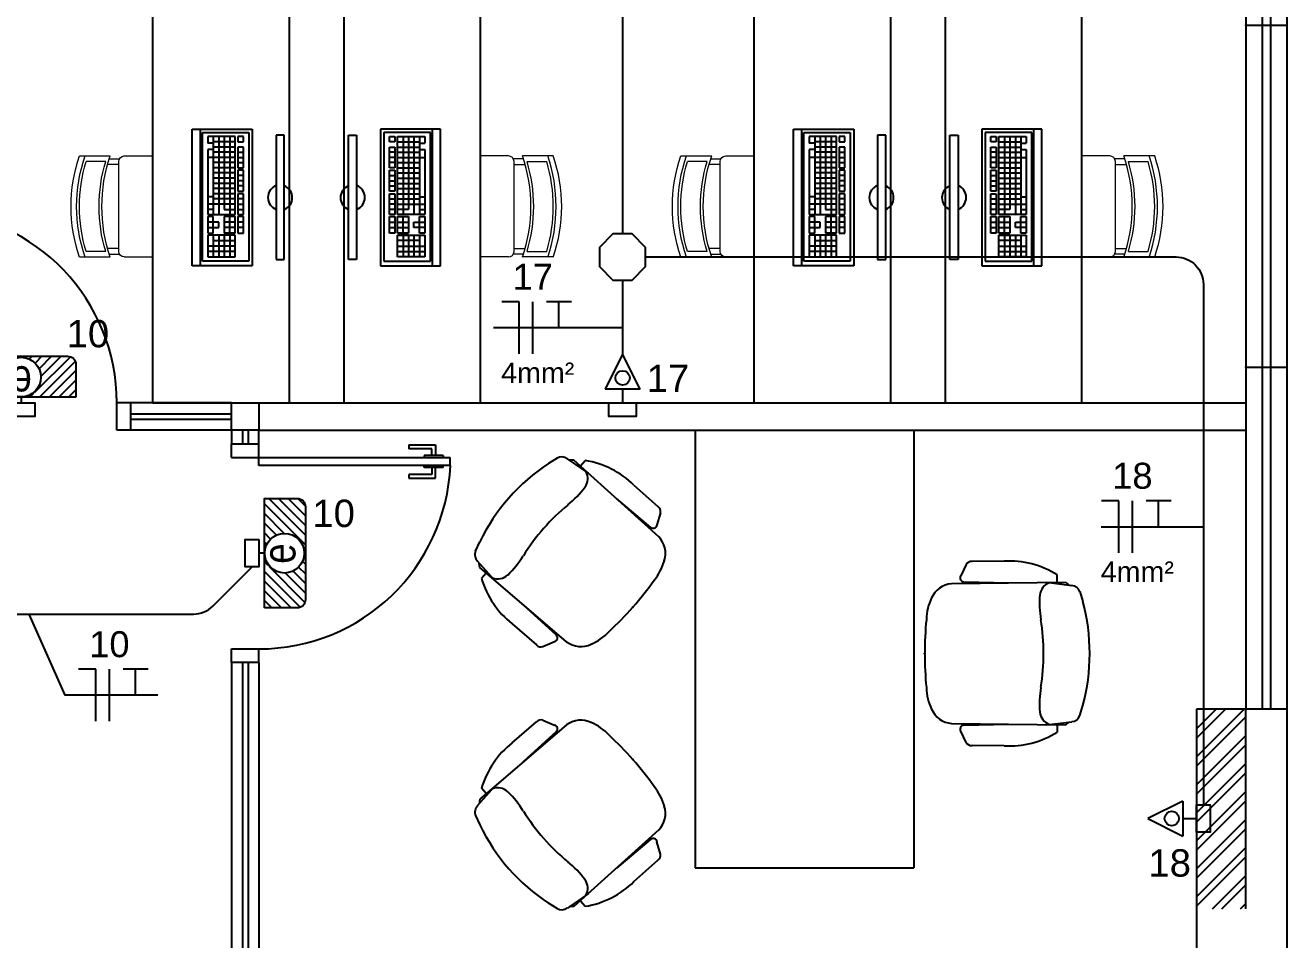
# Model space of a CAD drawing. Header units: millimetres. Extents: x 165 to 269, y 52 to 121.
# Drawn here: x 201.466 to 206.081, y 55.912 to 59.256 of the extents above; entities that cross this region are included whole.
import ezdxf
from ezdxf.enums import TextEntityAlignment as Align

# ---------------------------------------------------------------- set-up
doc = ezdxf.new("R2010")
doc.units = ezdxf.units.MM
for name, color, linetype in [('CAIXAS', 1, 'Continuous'), ('CONTAGEM', 30, 'Continuous'), ('ELETRODUTO_TETO', 2, 'Continuous'), ('FAM ARQUITETURA', 253, 'Continuous'), ('FIACAO', 1, 'Continuous'), ('INDICACAO_CIRCUITO', 2, 'Continuous'), ('INDICACAO_CIRCUITO_FIA', 10, 'Continuous'), ('LINHA DE CHAMADA', 1, 'Continuous'), ('LUMINÁRIAS', 86, 'Continuous'), ('REVESTIMENTO PARA PONTO ELÉTRICO', 1, 'Continuous'), ('TOMADAS ABNT', 10, 'Continuous')]:
    doc.layers.add(name, color=color, linetype=linetype)
doc.styles.add('ARIAL', font='arial.ttf')
doc.styles.add('FAM-ARIAL', font='arial.ttf')
doc.styles.add('Raag-arial', font='arial.ttf')
doc.styles.get("Standard").update_dxf_attribs({"font": 'arial.ttf'})

# ---------------------------------------------------------------- blocks, each defined once
blk = doc.blocks.new('vafres')
at = {"lineweight": 13, "ltscale": 0.2}
for p, q in [((2157.847, 914.6481), (2157.847, 914.5352)), ((2157.8675, 914.5521), (2157.8675, 914.6239)), ((2158.1958, 914.5521), (2158.1958, 914.6239)), ((2158.2163, 914.6481), (2158.2163, 914.5352)), ((2157.8573, 914.5386), (2157.8573, 914.5017)), ((2157.8778, 914.5044), (2157.8778, 914.5455)), ((2158.1856, 914.5044), (2158.1856, 914.5448)), ((2158.2061, 914.5386), (2158.2061, 914.5017)), ((2157.847, 914.4839), (2157.847, 914.3813)), ((2158.1958, 914.5044), (2157.8675, 914.5044)), ((2158.2163, 914.4839), (2158.2163, 914.3813))]:
    blk.add_line(p, q, dxfattribs=at)
for centre, radius, start, end in [((2158.0317, 914.1094), 0.5694, 71.0753, 108.9246), ((2158.0317, 914.0889), 0.5694, 71.0753, 108.9246), ((2158.0317, 914.0787), 0.5694, 73.2016, 106.7984), ((2158.0317, 914.0787), 0.5694, 73.2016, 106.7984), ((2158.0317, 914.0069), 0.5694, 73.2016, 106.7984), ((2158.0317, 913.9966), 0.5694, 71.0753, 108.9246), ((2157.8675, 914.4839), 0.0205, 90, 180), ((2158.1958, 914.4839), 0.0205, 360, 90)]:
    blk.add_arc(centre, radius, start, end, dxfattribs=at)
blk = doc.blocks.new('A$C1D1E4AAD')
at = {"layer": 'FAM ARQUITETURA', "linetype": 'ByBlock'}
for p, q in [((-2.0148, 0), (-2.0148, -1.6)), ((-1.2148, 0), (-1.2148, -1.6)), ((-2.519, -0.1026), (-2.5509, -0.1221)), ((-2.4046, -0.1576), (-2.4818, -0.1047)), ((-2.4578, -0.1099), (-2.4741, -0.1104)), ((-2.1472, -0.3901), (-2.4578, -0.1099)), ((-2.4339, -0.1309), (-2.4167, -0.1112)), ((-2.2381, -0.2014), (-2.1504, -0.2795)), ((-2.1764, -0.356), (-2.3019, -0.25)), ((-2.1416, -0.302), (-2.154, -0.3461)), ((-2.8176, -0.4426), (-2.8024, -0.4084)), ((-2.7483, -0.5489), (-2.8107, -0.4792)), ((-2.8025, -0.5023), (-2.8041, -0.4861)), ((-2.4845, -0.7742), (-2.8025, -0.5023)), ((-1.0225, -0.4914), (-1.0423, -0.5327)), ((-0.8836, -0.4795), (-1.001, -0.4803)), ((-2.7786, -0.5233), (-2.7959, -0.5429)), ((-0.6899, -0.5557), (-0.6899, -0.5295)), ((-1.0764, -0.5613), (-0.6581, -0.5557)), ((-1.032, -0.5549), (-0.8677, -0.5581)), ((-0.7296, -0.5565), (-0.6367, -0.5676)), ((-0.6581, -0.5557), (-0.6462, -0.5668)), ((-0.6073, -0.5906), (-0.5962, -0.6264)), ((-2.5221, -0.7496), (-2.6434, -0.6388)), ((-2.6834, -0.7083), (-2.5946, -0.7853)), ((-2.5711, -0.7911), (-2.529, -0.7731)), ((-0.6073, -1.0431), (-0.5962, -1.0074)), ((-2.5711, -1.0608), (-2.529, -1.0787)), ((-2.4845, -1.0777), (-2.8025, -1.3496)), ((-2.6834, -1.1435), (-2.5946, -1.0666)), ((-2.5221, -1.1022), (-2.6434, -1.2131)), ((-1.0764, -1.0724), (-0.6581, -1.078)), ((-1.0225, -1.1423), (-1.0423, -1.101)), ((-1.032, -1.0788), (-0.8677, -1.0756)), ((-0.7296, -1.0772), (-0.6367, -1.0661)), ((-0.6899, -1.078), (-0.6899, -1.1042)), ((-0.6581, -1.078), (-0.6462, -1.0669)), ((-0.8836, -1.1542), (-1.001, -1.1534)), ((-2.7483, -1.303), (-2.8107, -1.3726)), ((-2.7786, -1.3286), (-2.7959, -1.3089)), ((-2.8025, -1.3496), (-2.8041, -1.3658)), ((-2.8176, -1.4093), (-2.8024, -1.4435)), ((-2.1472, -1.4617), (-2.4578, -1.742)), ((-2.1764, -1.4959), (-2.3019, -1.6019)), ((-2.1416, -1.5498), (-2.154, -1.5057)), ((-2.2381, -1.6505), (-2.1504, -1.5723)), ((-2.0148, -1.6), (-1.2148, -1.6)), ((-2.4046, -1.6942), (-2.4818, -1.7472)), ((-2.519, -1.7493), (-2.5509, -1.7298)), ((-2.4578, -1.742), (-2.4741, -1.7415)), ((-2.4339, -1.721), (-2.4167, -1.7407))]:
    blk.add_line(p, q, dxfattribs=at)
for centre, radius, start, end in [((-2.1494, -0.7283), 0.7271, 123.5174, 153.896), ((-2.5026, -0.1308), 0.0328, 51.4098, 120.5547), ((-2.4707, -0.4398), 0.3333, 45.7372, 80.6494), ((-2.4596, -0.177), 0.0523, 323.2944, 29.1682), ((-2.4596, -0.177), 0.0523, 323.2944, 29.1682), ((-2.712, 0.012), 0.3678, 309.1313, 323.2958), ((-2.0117, -0.8493), 0.7418, 129.1314, 148.282), ((-2.1616, -0.2971), 0.0207, 345.8779, 57.0329), ((-2.1675, -0.3448), 0.0141, 232.5784, 352.1311), ((-2.2085, -0.4503), 0.0857, 341.4955, 44.5153), ((-2.7875, -0.4552), 0.0328, 156.8587, 226.0036), ((-2.9561, -0.2659), 0.3678, 314.1176, 328.2821), ((-2.3206, -0.4216), 0.2017, 320.8696, 343.9764), ((-1.0042, -0.5009), 0.0207, 81.6738, 152.8287), ((-0.8661, -0.8121), 0.3333, 58.0573, 92.9695), ((-2.477, -0.4469), 0.3333, 196.764, 231.6762), ((-2.7362, -0.4918), 0.0523, 248.2452, 314.1189), ((-3.1806, 0.1774), 1.2492, 312.9781, 324.4353), ((-1.0312, -0.5406), 0.0141, 146.5756, 266.1283), ((-1.0701, -0.647), 0.0857, 94.1914, 157.2111), ((-0.701, -0.6073), 0.0523, 109.5385, 175.4123), ((-0.6383, -0.601), 0.0328, 18.152, 87.2969), ((-0.9669, -0.6994), 0.2017, 154.7303, 177.8371), ((-0.3867, -0.6319), 0.3678, 175.4109, 189.5754), ((-1.2979, -0.8169), 0.7271, 344.8107, 15.1893), ((0.0745, -0.8169), 1.2492, 174.2714, 185.7286), ((-2.4757, -0.5981), 0.2017, 293.437, 316.5438), ((-1.4813, -0.8169), 0.7418, 350.4247, 9.5753), ((-2.5321, -0.7598), 0.0141, 285.2823, 44.835), ((-2.4327, -0.7056), 0.0857, 232.8981, 295.9178), ((-2.5786, -0.7718), 0.0207, 220.3805, 291.5354), ((-0.9669, -0.9343), 0.2017, 182.1629, 205.2697), ((-0.3867, -1.0018), 0.3678, 170.4246, 184.5891), ((-2.5786, -1.08), 0.0207, 68.4646, 139.6195), ((-2.4327, -1.1463), 0.0857, 64.0822, 127.1019), ((-1.0701, -0.9867), 0.0857, 202.7889, 265.8086), ((-0.701, -1.0264), 0.0523, 184.5877, 250.4615), ((-0.701, -1.0264), 0.0523, 184.5877, 250.4615), ((-0.6383, -1.0328), 0.0328, 272.7031, 341.848), ((-2.5321, -1.092), 0.0141, 315.165, 74.7177), ((-2.4757, -1.2537), 0.2017, 43.4562, 66.563), ((-1.0312, -1.0931), 0.0141, 93.8717, 213.4244), ((-0.8661, -0.8216), 0.3333, 267.0305, 301.9427), ((-2.477, -1.4049), 0.3333, 128.3238, 163.236), ((-3.1806, -2.0292), 1.2492, 35.5647, 47.0219), ((-1.0042, -1.1328), 0.0207, 207.1713, 278.3262), ((-2.7362, -1.36), 0.0523, 45.8811, 111.7548), ((-2.9561, -1.5859), 0.3678, 31.7179, 45.8824), ((-2.3206, -1.4303), 0.2017, 16.0236, 39.1304), ((-2.7875, -1.3966), 0.0328, 133.9964, 203.1413), ((-2.2085, -1.4015), 0.0857, 315.4847, 18.5045), ((-2.0117, -1.0026), 0.7418, 211.718, 230.8686), ((-2.1494, -1.1236), 0.7271, 206.104, 236.4826), ((-2.1675, -1.5071), 0.0141, 7.8689, 127.4216), ((-2.1616, -1.5547), 0.0207, 302.9671, 14.1221), ((-2.712, -1.8639), 0.3678, 36.7042, 50.8687), ((-2.4596, -1.6749), 0.0523, 330.8318, 36.7056), ((-2.4596, -1.6749), 0.0523, 330.8318, 36.7056), ((-2.4707, -1.4121), 0.3333, 279.3506, 314.2628), ((-2.5026, -1.7211), 0.0328, 239.4453, 308.5902)]:
    blk.add_arc(centre, radius, start, end, dxfattribs=at)
for p in [(-2.2419, -0.6471), (-1.1749, -0.8169), (-2.2419, -1.2048)]:
    blk.add_point(p, dxfattribs=at)
blk = doc.blocks.new('FAM ARQUITETURA')
at = {"layer": 'FAM ARQUITETURA'}
for p, q in [((15.93, -1.42), (15.93, -6.42)), ((15.99, -1.42), (15.99, -6.42)), ((16.02, -1.42), (16.02, -6.42)), ((16.08, -1.42), (16.08, -6.42)), ((12.43, -1.5), (12.43, -5.3)), ((12.63, -1.5), (12.63, -5.3)), ((14.63, -1.5), (14.63, -5.3)), ((14.83, -1.5), (14.83, -5.3)), ((15.93, -3.92), (16.08, -3.92)), ((12.0756, -4.2994), (12.1056, -4.2994)), ((12.0756, -4.7994), (12.0756, -4.2994)), ((12.1056, -4.2994), (12.2956, -4.2994)), ((12.1056, -4.7994), (12.1056, -4.2994)), ((12.1129, -4.3121), (12.2829, -4.3121)), ((12.1129, -4.7821), (12.1129, -4.3121)), ((12.1329, -4.3271), (12.1329, -4.3516)), ((12.2329, -4.3271), (12.1329, -4.3271)), ((12.1529, -4.3271), (12.1529, -4.6121)), ((12.1729, -4.3271), (12.1729, -4.6121)), ((12.1929, -4.3271), (12.1929, -4.5931)), ((12.2129, -4.3271), (12.2129, -4.6121)), ((12.2329, -4.6121), (12.2329, -4.3271)), ((12.2429, -4.3271), (12.2429, -4.3461)), ((12.2629, -4.3271), (12.2429, -4.3271)), ((12.2629, -4.3461), (12.2629, -4.3271)), ((12.2829, -4.3121), (12.2829, -4.7821)), ((12.2956, -4.2994), (12.2956, -4.7994)), ((12.3827, -4.3217), (12.3827, -4.7769)), ((12.4127, -4.3217), (12.3827, -4.3217)), ((12.4127, -4.7769), (12.4127, -4.3217)), ((12.6473, -4.7769), (12.6473, -4.3217)), ((12.6473, -4.3217), (12.6773, -4.3217)), ((12.6773, -4.3217), (12.6773, -4.7769)), ((12.9544, -4.2994), (12.7644, -4.2994)), ((12.7644, -4.2994), (12.7644, -4.7994)), ((12.7771, -4.3121), (12.7771, -4.7821)), ((12.9471, -4.3121), (12.7771, -4.3121)), ((12.7971, -4.3461), (12.7971, -4.3271)), ((12.7971, -4.3271), (12.8171, -4.3271)), ((12.8171, -4.3271), (12.8171, -4.3461)), ((12.8271, -4.6121), (12.8271, -4.3271)), ((12.8271, -4.3271), (12.9271, -4.3271)), ((12.8471, -4.3271), (12.8471, -4.6121)), ((12.8671, -4.3271), (12.8671, -4.5931)), ((12.8871, -4.3271), (12.8871, -4.6121)), ((12.9071, -4.3271), (12.9071, -4.6121)), ((12.9271, -4.3271), (12.9271, -4.3516)), ((12.9471, -4.7821), (12.9471, -4.3121)), ((12.9544, -4.7994), (12.9544, -4.2994)), ((12.9844, -4.2994), (12.9544, -4.2994)), ((12.9844, -4.7994), (12.9844, -4.2994)), ((14.2756, -4.7994), (14.2756, -4.2994)), ((14.2756, -4.2994), (14.3056, -4.2994)), ((14.3056, -4.2994), (14.4956, -4.2994)), ((14.3056, -4.7994), (14.3056, -4.2994)), ((14.3129, -4.7821), (14.3129, -4.3121)), ((14.3129, -4.3121), (14.4829, -4.3121)), ((14.3329, -4.3271), (14.3329, -4.3516)), ((14.4329, -4.3271), (14.3329, -4.3271)), ((14.3529, -4.3271), (14.3529, -4.6121)), ((14.3729, -4.3271), (14.3729, -4.6121)), ((14.3929, -4.3271), (14.3929, -4.5931)), ((14.4129, -4.3271), (14.4129, -4.6121)), ((14.4329, -4.6121), (14.4329, -4.3271)), ((14.4429, -4.3271), (14.4429, -4.3461)), ((14.4629, -4.3271), (14.4429, -4.3271)), ((14.4629, -4.3461), (14.4629, -4.3271)), ((14.4829, -4.3121), (14.4829, -4.7821)), ((14.4956, -4.2994), (14.4956, -4.7994)), ((14.5827, -4.3217), (14.5827, -4.7769)), ((14.6127, -4.3217), (14.5827, -4.3217)), ((14.6127, -4.7769), (14.6127, -4.3217)), ((14.8473, -4.7769), (14.8473, -4.3217)), ((14.8473, -4.3217), (14.8773, -4.3217)), ((14.8773, -4.3217), (14.8773, -4.7769)), ((14.9644, -4.2994), (14.9644, -4.7994)), ((15.1544, -4.2994), (14.9644, -4.2994)), ((14.9771, -4.3121), (14.9771, -4.7821)), ((15.1471, -4.3121), (14.9771, -4.3121)), ((14.9971, -4.3271), (15.0171, -4.3271)), ((14.9971, -4.3461), (14.9971, -4.3271)), ((15.0171, -4.3271), (15.0171, -4.3461)), ((15.0271, -4.3271), (15.1271, -4.3271)), ((15.0271, -4.6121), (15.0271, -4.3271)), ((15.0471, -4.3271), (15.0471, -4.6121)), ((15.0671, -4.3271), (15.0671, -4.5931)), ((15.0871, -4.3271), (15.0871, -4.6121)), ((15.1071, -4.3271), (15.1071, -4.6121)), ((15.1271, -4.3271), (15.1271, -4.3516)), ((15.1471, -4.7821), (15.1471, -4.3121)), ((15.1544, -4.7994), (15.1544, -4.2994)), ((15.1844, -4.2994), (15.1544, -4.2994)), ((15.1844, -4.7994), (15.1844, -4.2994)), ((12.1529, -4.3516), (12.1329, -4.3516)), ((12.1329, -4.3741), (12.1329, -4.6121)), ((12.1529, -4.3741), (12.1329, -4.3741)), ((12.2329, -4.3461), (12.1529, -4.3461)), ((12.2329, -4.3651), (12.1529, -4.3651)), ((12.2329, -4.3841), (12.1529, -4.3841)), ((12.2429, -4.3461), (12.2629, -4.3461)), ((12.2429, -4.3651), (12.2429, -4.4411)), ((12.2629, -4.3651), (12.2429, -4.3651)), ((12.2429, -4.3841), (12.2629, -4.3841)), ((12.2629, -4.4411), (12.2629, -4.3651)), ((12.8171, -4.3461), (12.7971, -4.3461)), ((12.7971, -4.4411), (12.7971, -4.3651)), ((12.7971, -4.3651), (12.8171, -4.3651)), ((12.8171, -4.3841), (12.7971, -4.3841)), ((12.8171, -4.3651), (12.8171, -4.4411)), ((12.8271, -4.3461), (12.9071, -4.3461)), ((12.8271, -4.3651), (12.9071, -4.3651)), ((12.8271, -4.3841), (12.9071, -4.3841)), ((12.9071, -4.3516), (12.9271, -4.3516)), ((12.9071, -4.3741), (12.9271, -4.3741)), ((12.9271, -4.3741), (12.9271, -4.6121)), ((14.3529, -4.3516), (14.3329, -4.3516)), ((14.3529, -4.3741), (14.3329, -4.3741)), ((14.3329, -4.3741), (14.3329, -4.6121)), ((14.4329, -4.3461), (14.3529, -4.3461)), ((14.4329, -4.3651), (14.3529, -4.3651)), ((14.4329, -4.3841), (14.3529, -4.3841)), ((14.4429, -4.3461), (14.4629, -4.3461)), ((14.4429, -4.3651), (14.4429, -4.4411)), ((14.4629, -4.3651), (14.4429, -4.3651)), ((14.4429, -4.3841), (14.4629, -4.3841)), ((14.4629, -4.4411), (14.4629, -4.3651)), ((15.0171, -4.3461), (14.9971, -4.3461)), ((14.9971, -4.3651), (15.0171, -4.3651)), ((14.9971, -4.4411), (14.9971, -4.3651)), ((15.0171, -4.3841), (14.9971, -4.3841)), ((15.0171, -4.3651), (15.0171, -4.4411)), ((15.0271, -4.3461), (15.1071, -4.3461)), ((15.0271, -4.3651), (15.1071, -4.3651)), ((15.0271, -4.3841), (15.1071, -4.3841)), ((15.1071, -4.3516), (15.1271, -4.3516)), ((15.1071, -4.3741), (15.1271, -4.3741)), ((15.1271, -4.3741), (15.1271, -4.6121)), ((12.2329, -4.4031), (12.1329, -4.4031)), ((12.2329, -4.4221), (12.1529, -4.4221)), ((12.2429, -4.4031), (12.2629, -4.4031)), ((12.2429, -4.4221), (12.2629, -4.4221)), ((12.8171, -4.4031), (12.7971, -4.4031)), ((12.8171, -4.4221), (12.7971, -4.4221)), ((12.8271, -4.4031), (12.9271, -4.4031)), ((12.8271, -4.4221), (12.9071, -4.4221)), ((14.4329, -4.4031), (14.3329, -4.4031)), ((14.4329, -4.4221), (14.3529, -4.4221)), ((14.4429, -4.4031), (14.4629, -4.4031)), ((14.4429, -4.4221), (14.4629, -4.4221)), ((15.0171, -4.4031), (14.9971, -4.4031)), ((15.0171, -4.4221), (14.9971, -4.4221)), ((15.0271, -4.4031), (15.1271, -4.4031)), ((15.0271, -4.4221), (15.1071, -4.4221)), ((12.2329, -4.4411), (12.1529, -4.4411)), ((12.2329, -4.4601), (12.1529, -4.4601)), ((12.2429, -4.4411), (12.2629, -4.4411)), ((12.2429, -4.4502), (12.2429, -4.5262)), ((12.2629, -4.4502), (12.2429, -4.4502)), ((12.2629, -4.4692), (12.2429, -4.4692)), ((12.2629, -4.5262), (12.2629, -4.4502)), ((12.8171, -4.4411), (12.7971, -4.4411)), ((12.7971, -4.5262), (12.7971, -4.4502)), ((12.7971, -4.4502), (12.8171, -4.4502)), ((12.7971, -4.4692), (12.8171, -4.4692)), ((12.8171, -4.4502), (12.8171, -4.5262)), ((12.8271, -4.4411), (12.9071, -4.4411)), ((12.8271, -4.4601), (12.9071, -4.4601)), ((14.4329, -4.4411), (14.3529, -4.4411)), ((14.4329, -4.4601), (14.3529, -4.4601)), ((14.4429, -4.4411), (14.4629, -4.4411)), ((14.4429, -4.4502), (14.4429, -4.5262)), ((14.4629, -4.4502), (14.4429, -4.4502)), ((14.4629, -4.4692), (14.4429, -4.4692)), ((14.4629, -4.5262), (14.4629, -4.4502)), ((15.0171, -4.4411), (14.9971, -4.4411)), ((14.9971, -4.5262), (14.9971, -4.4502)), ((14.9971, -4.4502), (15.0171, -4.4502)), ((14.9971, -4.4692), (15.0171, -4.4692)), ((15.0171, -4.4502), (15.0171, -4.5262)), ((15.0271, -4.4411), (15.1071, -4.4411)), ((15.0271, -4.4601), (15.1071, -4.4601)), ((12.2329, -4.4791), (12.1529, -4.4791)), ((12.2329, -4.4981), (12.1529, -4.4981)), ((12.2329, -4.5171), (12.1529, -4.5171)), ((12.2629, -4.4882), (12.2429, -4.4882)), ((12.2629, -4.5072), (12.2429, -4.5072)), ((12.7971, -4.4882), (12.8171, -4.4882)), ((12.7971, -4.5072), (12.8171, -4.5072)), ((12.8271, -4.4791), (12.9071, -4.4791)), ((12.8271, -4.4981), (12.9071, -4.4981)), ((12.8271, -4.5171), (12.9071, -4.5171)), ((14.4329, -4.4791), (14.3529, -4.4791)), ((14.4329, -4.4981), (14.3529, -4.4981)), ((14.4329, -4.5171), (14.3529, -4.5171)), ((14.4629, -4.4882), (14.4429, -4.4882)), ((14.4629, -4.5072), (14.4429, -4.5072)), ((14.9971, -4.4882), (15.0171, -4.4882)), ((14.9971, -4.5072), (15.0171, -4.5072)), ((15.0271, -4.4791), (15.1071, -4.4791)), ((15.0271, -4.4981), (15.1071, -4.4981)), ((15.0271, -4.5171), (15.1071, -4.5171)), ((12.1529, -4.5471), (12.1329, -4.5471)), ((12.2329, -4.5361), (12.1529, -4.5361)), ((12.2329, -4.5551), (12.1529, -4.5551)), ((12.2429, -4.5262), (12.2629, -4.5262)), ((12.2629, -4.5361), (12.2429, -4.5361)), ((12.2429, -4.5361), (12.2429, -4.6121)), ((12.2629, -4.5551), (12.2429, -4.5551)), ((12.2629, -4.6121), (12.2629, -4.5361)), ((12.8171, -4.5262), (12.7971, -4.5262)), ((12.7971, -4.6121), (12.7971, -4.5361)), ((12.7971, -4.5361), (12.8171, -4.5361)), ((12.7971, -4.5551), (12.8171, -4.5551)), ((12.8171, -4.5361), (12.8171, -4.6121)), ((12.8271, -4.5361), (12.9071, -4.5361)), ((12.8271, -4.5551), (12.9071, -4.5551)), ((12.9071, -4.5471), (12.9271, -4.5471)), ((14.3529, -4.5471), (14.3329, -4.5471)), ((14.4329, -4.5361), (14.3529, -4.5361)), ((14.4329, -4.5551), (14.3529, -4.5551)), ((14.4429, -4.5262), (14.4629, -4.5262)), ((14.4429, -4.5361), (14.4429, -4.6121)), ((14.4629, -4.5361), (14.4429, -4.5361)), ((14.4629, -4.5551), (14.4429, -4.5551)), ((14.4629, -4.6121), (14.4629, -4.5361)), ((15.0171, -4.5262), (14.9971, -4.5262)), ((14.9971, -4.5361), (15.0171, -4.5361)), ((14.9971, -4.6121), (14.9971, -4.5361)), ((14.9971, -4.5551), (15.0171, -4.5551)), ((15.0171, -4.5361), (15.0171, -4.6121)), ((15.0271, -4.5361), (15.1071, -4.5361)), ((15.0271, -4.5551), (15.1071, -4.5551)), ((15.1071, -4.5471), (15.1271, -4.5471)), ((12.2329, -4.5741), (12.1329, -4.5741)), ((12.1529, -4.5931), (12.1329, -4.5931)), ((12.1329, -4.6121), (12.2329, -4.6121)), ((12.1929, -4.5931), (12.2329, -4.5931)), ((12.2429, -4.5741), (12.2629, -4.5741)), ((12.2429, -4.5931), (12.2629, -4.5931)), ((12.2429, -4.6121), (12.2629, -4.6121)), ((12.8171, -4.5741), (12.7971, -4.5741)), ((12.8171, -4.5931), (12.7971, -4.5931)), ((12.8171, -4.6121), (12.7971, -4.6121)), ((12.8271, -4.5741), (12.9271, -4.5741)), ((12.8671, -4.5931), (12.8271, -4.5931)), ((12.9271, -4.6121), (12.8271, -4.6121)), ((12.9071, -4.5931), (12.9271, -4.5931)), ((14.4329, -4.5741), (14.3329, -4.5741)), ((14.3529, -4.5931), (14.3329, -4.5931)), ((14.3329, -4.6121), (14.4329, -4.6121)), ((14.3929, -4.5931), (14.4329, -4.5931)), ((14.4429, -4.5741), (14.4629, -4.5741)), ((14.4429, -4.5931), (14.4629, -4.5931)), ((14.4429, -4.6121), (14.4629, -4.6121)), ((15.0171, -4.5741), (14.9971, -4.5741)), ((15.0171, -4.5931), (14.9971, -4.5931)), ((15.0171, -4.6121), (14.9971, -4.6121)), ((15.0271, -4.5741), (15.1271, -4.5741)), ((15.0671, -4.5931), (15.0271, -4.5931)), ((15.1271, -4.6121), (15.0271, -4.6121)), ((15.1071, -4.5931), (15.1271, -4.5931)), ((12.1529, -4.6196), (12.1329, -4.6196)), ((12.1329, -4.6196), (12.1329, -4.6796)), ((12.1729, -4.6396), (12.1329, -4.6396)), ((12.1329, -4.6596), (12.1729, -4.6596)), ((12.1529, -4.6796), (12.1529, -4.6196)), ((12.1729, -4.6596), (12.1729, -4.6396)), ((12.1929, -4.6196), (12.1929, -4.6796)), ((12.2329, -4.6196), (12.1929, -4.6196)), ((12.2329, -4.6396), (12.1929, -4.6396)), ((12.2329, -4.6596), (12.1929, -4.6596)), ((12.2129, -4.6796), (12.2129, -4.6196)), ((12.2329, -4.6796), (12.2329, -4.6196)), ((12.2629, -4.6196), (12.2429, -4.6196)), ((12.2429, -4.6196), (12.2429, -4.6796)), ((12.2629, -4.6396), (12.2429, -4.6396)), ((12.2629, -4.6596), (12.2429, -4.6596)), ((12.2629, -4.6796), (12.2629, -4.6196)), ((12.7971, -4.6796), (12.7971, -4.6196)), ((12.7971, -4.6196), (12.8171, -4.6196)), ((12.7971, -4.6396), (12.8171, -4.6396)), ((12.7971, -4.6596), (12.8171, -4.6596)), ((12.8171, -4.6196), (12.8171, -4.6796)), ((12.8271, -4.6796), (12.8271, -4.6196)), ((12.8271, -4.6196), (12.8671, -4.6196)), ((12.8271, -4.6396), (12.8671, -4.6396)), ((12.8271, -4.6596), (12.8671, -4.6596)), ((12.8471, -4.6796), (12.8471, -4.6196)), ((12.8671, -4.6196), (12.8671, -4.6796)), ((12.8871, -4.6596), (12.8871, -4.6396)), ((12.8871, -4.6396), (12.9271, -4.6396)), ((12.9271, -4.6596), (12.8871, -4.6596)), ((12.9071, -4.6196), (12.9271, -4.6196)), ((12.9071, -4.6796), (12.9071, -4.6196)), ((12.9271, -4.6196), (12.9271, -4.6796)), ((14.3529, -4.6196), (14.3329, -4.6196)), ((14.3329, -4.6196), (14.3329, -4.6796)), ((14.3729, -4.6396), (14.3329, -4.6396)), ((14.3329, -4.6596), (14.3729, -4.6596)), ((14.3529, -4.6796), (14.3529, -4.6196)), ((14.3729, -4.6596), (14.3729, -4.6396)), ((14.3929, -4.6196), (14.3929, -4.6796)), ((14.4329, -4.6196), (14.3929, -4.6196)), ((14.4329, -4.6396), (14.3929, -4.6396)), ((14.4329, -4.6596), (14.3929, -4.6596)), ((14.4129, -4.6796), (14.4129, -4.6196)), ((14.4329, -4.6796), (14.4329, -4.6196)), ((14.4629, -4.6196), (14.4429, -4.6196)), ((14.4429, -4.6196), (14.4429, -4.6796)), ((14.4629, -4.6396), (14.4429, -4.6396)), ((14.4629, -4.6596), (14.4429, -4.6596)), ((14.4629, -4.6796), (14.4629, -4.6196)), ((14.9971, -4.6196), (15.0171, -4.6196)), ((14.9971, -4.6796), (14.9971, -4.6196)), ((14.9971, -4.6396), (15.0171, -4.6396)), ((14.9971, -4.6596), (15.0171, -4.6596)), ((15.0171, -4.6196), (15.0171, -4.6796)), ((15.0271, -4.6796), (15.0271, -4.6196)), ((15.0271, -4.6196), (15.0671, -4.6196)), ((15.0271, -4.6396), (15.0671, -4.6396)), ((15.0271, -4.6596), (15.0671, -4.6596)), ((15.0471, -4.6796), (15.0471, -4.6196)), ((15.0671, -4.6196), (15.0671, -4.6796)), ((15.0871, -4.6596), (15.0871, -4.6396)), ((15.0871, -4.6396), (15.1271, -4.6396)), ((15.1271, -4.6596), (15.0871, -4.6596)), ((15.1071, -4.6796), (15.1071, -4.6196)), ((15.1071, -4.6196), (15.1271, -4.6196)), ((15.1271, -4.6196), (15.1271, -4.6796)), ((12.1329, -4.6796), (12.1529, -4.6796)), ((12.2329, -4.6871), (12.1329, -4.6871)), ((12.1329, -4.6871), (12.1329, -4.7671)), ((12.1529, -4.6871), (12.1529, -4.7671)), ((12.1529, -4.7071), (12.2329, -4.7071)), ((12.1729, -4.6871), (12.1729, -4.7671)), ((12.1929, -4.6796), (12.2329, -4.6796)), ((12.2329, -4.6796), (12.1929, -4.6796)), ((12.1929, -4.6871), (12.1929, -4.7671)), ((12.2129, -4.6871), (12.2129, -4.7671)), ((12.2329, -4.7671), (12.2329, -4.6871)), ((12.2429, -4.6796), (12.2629, -4.6796)), ((12.8171, -4.6796), (12.7971, -4.6796)), ((12.8271, -4.6796), (12.8671, -4.6796)), ((12.8671, -4.6796), (12.8271, -4.6796)), ((12.8271, -4.7671), (12.8271, -4.6871)), ((12.8271, -4.6871), (12.9271, -4.6871)), ((12.9071, -4.7071), (12.8271, -4.7071)), ((12.8471, -4.6871), (12.8471, -4.7671)), ((12.8671, -4.6871), (12.8671, -4.7671)), ((12.8871, -4.6871), (12.8871, -4.7671)), ((12.9271, -4.6796), (12.9071, -4.6796)), ((12.9071, -4.6871), (12.9071, -4.7671)), ((12.9271, -4.6871), (12.9271, -4.7671)), ((14.3329, -4.6796), (14.3529, -4.6796)), ((14.3329, -4.6871), (14.3329, -4.7671)), ((14.4329, -4.6871), (14.3329, -4.6871)), ((14.3529, -4.6871), (14.3529, -4.7671)), ((14.3529, -4.7071), (14.4329, -4.7071)), ((14.3729, -4.6871), (14.3729, -4.7671)), ((14.3929, -4.6796), (14.4329, -4.6796)), ((14.4329, -4.6796), (14.3929, -4.6796)), ((14.3929, -4.6871), (14.3929, -4.7671)), ((14.4129, -4.6871), (14.4129, -4.7671)), ((14.4329, -4.7671), (14.4329, -4.6871)), ((14.4429, -4.6796), (14.4629, -4.6796)), ((15.0171, -4.6796), (14.9971, -4.6796)), ((15.0671, -4.6796), (15.0271, -4.6796)), ((15.0271, -4.6796), (15.0671, -4.6796)), ((15.0271, -4.7671), (15.0271, -4.6871)), ((15.0271, -4.6871), (15.1271, -4.6871)), ((15.1071, -4.7071), (15.0271, -4.7071)), ((15.0471, -4.6871), (15.0471, -4.7671)), ((15.0671, -4.6871), (15.0671, -4.7671)), ((15.0871, -4.6871), (15.0871, -4.7671)), ((15.1271, -4.6796), (15.1071, -4.6796)), ((15.1071, -4.6871), (15.1071, -4.7671)), ((15.1271, -4.6871), (15.1271, -4.7671)), ((12.2329, -4.7271), (12.1329, -4.7271)), ((12.2329, -4.7471), (12.1329, -4.7471)), ((12.8271, -4.7271), (12.9271, -4.7271)), ((12.8271, -4.7471), (12.9271, -4.7471)), ((14.4329, -4.7271), (14.3329, -4.7271)), ((14.4329, -4.7471), (14.3329, -4.7471)), ((15.0271, -4.7271), (15.1271, -4.7271)), ((15.0271, -4.7471), (15.1271, -4.7471)), ((12.1056, -4.7994), (12.0756, -4.7994)), ((12.2956, -4.7994), (12.1056, -4.7994)), ((12.2829, -4.7821), (12.1129, -4.7821)), ((12.1329, -4.7671), (12.2329, -4.7671)), ((12.3827, -4.7769), (12.4127, -4.7769)), ((12.6773, -4.7769), (12.6473, -4.7769)), ((12.7644, -4.7994), (12.9544, -4.7994)), ((12.7771, -4.7821), (12.9471, -4.7821)), ((12.9271, -4.7671), (12.8271, -4.7671)), ((12.9544, -4.7994), (12.9844, -4.7994)), ((14.3056, -4.7994), (14.2756, -4.7994)), ((14.4956, -4.7994), (14.3056, -4.7994)), ((14.4829, -4.7821), (14.3129, -4.7821)), ((14.3329, -4.7671), (14.4329, -4.7671)), ((14.5827, -4.7769), (14.6127, -4.7769)), ((14.8773, -4.7769), (14.8473, -4.7769)), ((14.9644, -4.7994), (15.1544, -4.7994)), ((14.9771, -4.7821), (15.1471, -4.7821)), ((15.1271, -4.7671), (15.0271, -4.7671)), ((15.1544, -4.7994), (15.1844, -4.7994)), ((15.93, -5.17), (16.08, -5.17)), ((11.8, -5.4), (11.8, -5.3)), ((11.85, -5.3), (11.8, -5.3)), ((11.85, -5.3), (11.85, -5.4)), ((12.22, -5.3), (11.85, -5.3)), ((12.32, -5.3), (15.93, -5.3)), ((11.85, -5.34), (12.22, -5.34)), ((11.85, -5.36), (12.22, -5.36)), ((11.85, -5.4), (11.8, -5.4)), ((12.22, -5.4), (11.85, -5.4)), ((12.22, -5.4), (12.22, -5.45)), ((12.26, -5.4), (12.26, -5.45)), ((12.28, -5.4), (12.28, -5.45)), ((12.32, -5.4), (15.93, -5.4)), ((12.32, -5.45), (12.32, -5.4)), ((12.22, -5.5), (12.22, -5.45)), ((12.22, -5.45), (12.32, -5.45)), ((12.22, -5.5), (12.22, -5.45)), ((12.32, -5.5), (12.32, -5.45)), ((12.32, -5.5), (12.32, -5.45)), ((12.8681, -5.454), (12.8681, -5.468)), ((12.8681, -5.454), (12.9661, -5.454)), ((12.8821, -5.468), (12.8681, -5.468)), ((12.9521, -5.468), (12.8821, -5.468)), ((12.8821, -5.468), (12.8821, -5.468)), ((12.9521, -5.493), (12.9521, -5.468)), ((12.9661, -5.454), (12.9661, -5.493)), ((12.22, -5.5), (12.32, -5.5)), ((12.22, -5.5), (12.32, -5.5)), ((12.32, -5.5), (13.02, -5.5)), ((12.32, -5.53), (12.32, -5.5)), ((13.02, -5.53), (12.32, -5.53)), ((12.9941, -5.493), (12.9241, -5.493)), ((12.9241, -5.493), (12.9241, -5.5)), ((12.9241, -5.537), (12.9241, -5.53)), ((12.9941, -5.537), (12.9241, -5.537)), ((12.9521, -5.537), (12.9521, -5.562)), ((12.9661, -5.576), (12.9661, -5.537)), ((12.9941, -5.493), (12.9941, -5.5)), ((12.9941, -5.537), (12.9941, -5.53)), ((13.02, -5.53), (13.02, -5.5)), ((12.8821, -5.562), (12.8681, -5.562)), ((12.8681, -5.562), (12.8681, -5.576)), ((12.8681, -5.576), (12.9661, -5.576)), ((12.9521, -5.562), (12.8821, -5.562)), ((12.8821, -5.562), (12.8821, -5.562)), ((12.22, -6.2), (12.32, -6.2)), ((12.22, -6.25), (12.22, -6.2)), ((12.32, -6.25), (12.32, -6.2)), ((12.22, -6.25), (12.22, -7.83)), ((12.32, -6.25), (12.22, -6.25)), ((12.26, -6.25), (12.26, -7.83)), ((12.28, -6.25), (12.28, -7.83)), ((12.32, -6.25), (12.32, -7.83)), ((15.93, -6.42), (15.75, -6.42)), ((15.75, -6.42), (15.75, -7.93)), ((16.08, -6.42), (15.93, -6.42)), ((16.08, -6.42), (16.08, -8.08))]:
    blk.add_line(p, q, dxfattribs=at)
for points in [[(11.93, -5.3), (13.13, -5.3), (13.13, -3.3), (11.93, -3.3)], [(14.13, -5.3), (15.33, -5.3), (15.33, -3.3), (14.13, -3.3)], [(12.32, -5.4), (12.22, -5.4), (12.22, -5.3), (12.32, -5.3)]]:
    blk.add_lwpolyline(points, close=True, dxfattribs=at)
for centre, radius, start, end in [((12.3995, -4.5494), 0.0468, 110.9733, 249.0267), ((12.3956, -4.5502), 0.0462, 291.7976, 68.2024), ((12.6644, -4.5502), 0.0462, 111.7976, 248.2024), ((12.6605, -4.5494), 0.0468, 290.9733, 69.0267), ((14.5995, -4.5494), 0.0468, 110.9733, 249.0267), ((14.5956, -4.5502), 0.0462, 291.7976, 68.2024), ((14.8644, -4.5502), 0.0462, 111.7976, 248.2024), ((14.8605, -4.5494), 0.0468, 290.9733, 69.0267), ((11.0993, -5.3), 0.7007, 0, 87.4911), ((12.32, -5.4993), 0.7007, 270, 357.4911)]:
    blk.add_arc(centre, radius, start, end, dxfattribs=at)
for p in [(15.93, -3.92), (15.93, -5.17)]:
    blk.add_point(p, dxfattribs=at)
at = {"layer": 'FAM ARQUITETURA', "xscale": -1, "rotation": 90}
for p in [(926.3113, 2153.4491), (928.5113, 2153.4491)]:
    blk.add_blockref('vafres', p, dxfattribs=at)
at = {"layer": 'FAM ARQUITETURA', "rotation": 270}
for p in [(-901.2513, 2153.4491), (-899.0513, 2153.4491)]:
    blk.add_blockref('vafres', p, dxfattribs=at)
at = {"layer": 'FAM ARQUITETURA'}
blk.add_blockref('A$C1D1E4AAD', (15.93, -5.4), dxfattribs=at)
blk = doc.blocks.new('*U117', base_point=(80.4358, 18.7783))
for p, q in [((80.4358, 18.9563), (80.3718, 18.8283)), ((80.4998, 18.8283), (80.4358, 18.9563)), ((80.4998, 18.8283), (80.3718, 18.8283)), ((80.4358, 18.8283), (80.4358, 18.7783))]:
    blk.add_line(p, q)
blk.add_lwpolyline([(80.3858, 18.7783), (80.4858, 18.7783), (80.4858, 18.7283), (80.3858, 18.7283)], close=True)
blk.add_circle((80.4358, 18.869), 0.0263)
blk = doc.blocks.new('*U118', base_point=(78.3658, 20.7033))
for p, q in [((78.3658, 20.8813), (78.3018, 20.7533)), ((78.4298, 20.7533), (78.3658, 20.8813)), ((78.4298, 20.7533), (78.3018, 20.7533)), ((78.3658, 20.7533), (78.3658, 20.7033))]:
    blk.add_line(p, q)
blk.add_lwpolyline([(78.3158, 20.7033), (78.4158, 20.7033), (78.4158, 20.6533), (78.3158, 20.6533)], close=True)
blk.add_circle((78.3658, 20.794), 0.0263)
blk = doc.blocks.new('*U121', base_point=(73.7112, 16.2843))
for p, q in [((73.5112, 16.2375), (73.5381, 16.2643)), ((73.5112, 16.2021), (73.5734, 16.2643)), ((73.5112, 16.1668), (73.6088, 16.2643)), ((73.5133, 16.1335), (73.6441, 16.2643)), ((73.5312, 16.116), (73.6623, 16.2471)), ((73.666, 16.2508), (73.6795, 16.2643)), ((73.7138, 16.2633), (73.7148, 16.2643)), ((73.7416, 16.1143), (73.8916, 16.2643)), ((73.7422, 16.2564), (73.7502, 16.2643)), ((73.7629, 16.2417), (73.7856, 16.2643)), ((73.777, 16.1143), (73.9112, 16.2486)), ((73.7773, 16.2207), (73.8209, 16.2643)), ((73.7837, 16.1918), (73.8563, 16.2643)), ((73.8123, 16.1143), (73.9112, 16.2132)), ((73.5648, 16.1143), (73.6388, 16.1883)), ((73.6002, 16.1143), (73.6457, 16.1598)), ((73.8477, 16.1143), (73.9112, 16.1779)), ((73.6356, 16.1143), (73.6604, 16.1392)), ((73.6709, 16.1143), (73.6814, 16.1248)), ((73.7063, 16.1143), (73.7103, 16.1184)), ((73.8831, 16.1144), (73.9112, 16.1424))]:
    blk.add_line(p, q)
blk = doc.blocks.new('*U122', base_point=(73.7112, 16.2843))
blk.add_line((73.7112, 16.2643), (73.7112, 16.2843))
blk.add_lwpolyline([(73.7612, 16.2843), (73.6612, 16.2843), (73.6612, 16.3343), (73.7612, 16.3343)], close=True)
blk.add_lwpolyline([(73.5112, 16.2643), (73.9112, 16.2643), (73.9112, 16.1443, -0.414214), (73.8812, 16.1143), (73.5412, 16.1143, -0.414214), (73.5112, 16.1443)], format="xyb", close=True)
blk.add_circle((73.7112, 16.1909), 0.0725)
blk.add_blockref('*U121', (73.7112, 16.2843))
at = {"width": 0.8}
blk.add_text('e', height=0.12, dxfattribs=at).set_placement((73.7097, 16.1508), align=Align.CENTER)
blk = doc.blocks.new('*U123', base_point=(74.8116, 19.2023))
for p, q in [((74.6116, 19.1555), (74.6385, 19.1823)), ((74.6116, 19.1201), (74.6738, 19.1823)), ((74.6116, 19.0848), (74.7092, 19.1823)), ((74.6137, 19.0514), (74.7446, 19.1823)), ((74.6316, 19.034), (74.7627, 19.1651)), ((74.7664, 19.1688), (74.7799, 19.1823)), ((74.8142, 19.1813), (74.8153, 19.1823)), ((74.842, 19.0323), (74.992, 19.1823)), ((74.8427, 19.1743), (74.8506, 19.1823)), ((74.8633, 19.1597), (74.886, 19.1823)), ((74.8774, 19.0323), (75.0116, 19.1666)), ((74.8777, 19.1387), (74.9213, 19.1823)), ((74.8841, 19.1097), (74.9567, 19.1823)), ((74.9128, 19.0323), (75.0116, 19.1312)), ((74.6653, 19.0323), (74.7392, 19.1063)), ((74.7006, 19.0323), (74.7461, 19.0778)), ((74.9481, 19.0323), (75.0116, 19.0958)), ((74.9835, 19.0324), (75.0116, 19.0604)), ((74.736, 19.0323), (74.7608, 19.0572)), ((74.7713, 19.0323), (74.7818, 19.0428)), ((74.8067, 19.0323), (74.8107, 19.0364))]:
    blk.add_line(p, q)
blk = doc.blocks.new('*U124', base_point=(74.8116, 19.2023))
blk.add_line((74.8116, 19.1823), (74.8116, 19.2023))
blk.add_lwpolyline([(74.8616, 19.2023), (74.7616, 19.2023), (74.7616, 19.2523), (74.8616, 19.2523)], close=True)
blk.add_lwpolyline([(74.6116, 19.1823), (75.0116, 19.1823), (75.0116, 19.0623, -0.414214), (74.9816, 19.0323), (74.6416, 19.0323, -0.414214), (74.6116, 19.0623)], format="xyb", close=True)
blk.add_circle((74.8116, 19.1088), 0.0725)
blk.add_blockref('*U123', (74.8116, 19.2023))
at = {"width": 0.8}
blk.add_text('e', height=0.12, dxfattribs=at).set_placement((74.8101, 19.0688), align=Align.CENTER)
blk = doc.blocks.new('Caixa termoplástica octogonal 4x4x2')
at = {"layer": 'CAIXAS'}
blk.add_lwpolyline([(-0.035, -0.0845), (0.035, -0.0845), (0.0845, -0.035), (0.0845, 0.035), (0.035, 0.0845), (-0.035, 0.0845), (-0.0845, 0.035), (-0.0845, -0.035), (-0.035, -0.0845)], dxfattribs=at)
blk = doc.blocks.new('*U36', base_point=(608.6702, 153.2931))
for p, q in [((608.6702, 153.4831), (608.5435, 153.4831)), ((608.6702, 153.1031), (608.6702, 153.4831))]:
    blk.add_line(p, q)
blk = doc.blocks.new('*U37', base_point=(635.9723, 148.7459))
at = {"linetype": 'Continuous'}
for p, q in [((636.0637, 148.9359), (635.8808, 148.9359)), ((635.9723, 148.7459), (635.9723, 148.9359))]:
    blk.add_line(p, q, dxfattribs=at)
blk = doc.blocks.new('*U38', base_point=(576.8177, 148.7459))
blk.add_line((576.8177, 148.5559), (576.8177, 148.9359))
blk = doc.blocks.new('NFT')
at = {"layer": 'FIACAO', "xscale": 0.5, "yscale": 0.5, "zscale": 0.5}
for name, p in [('*U36', (-0.05, 0)), ('*U38', (0, 0)), ('*U37', (0.0957, 0))]:
    blk.add_blockref(name, p, dxfattribs=at)
at = {"layer": 'CONTAGEM', "color": 1, "style": 'ARIAL'}
blk.add_attdef('SEÇÃO', text='', height=0.075, dxfattribs=at).set_placement((0.0181, -0.127), align=Align.TOP_CENTER)
at = {"layer": 'INDICACAO_CIRCUITO_FIA', "style": 'Raag-arial'}
blk.add_attdef('CIRCUITO', text='', height=0.095, dxfattribs=at).set_placement((0, 0.2338), align=Align.TOP_CENTER)

msp = doc.modelspace()

# ---------------------------------------------------------------- hatches: boundary and pattern name
at = {"layer": 'REVESTIMENTO PARA PONTO ELÉTRICO'}
h = msp.add_hatch(dxfattribs=at)
h.set_pattern_fill('ANSI32', color=256, scale=0.0076)
h.set_pattern_definition([(45, (-2818.870045, -1371.8107), (-0.0511874599, 0.0511874599), []), (45, (-2818.83592, -1371.8107), (-0.0511874599, 0.0511874599), [])])
h.paths.add_polyline_path([(205.9315, 56.7555), (205.7515, 56.7555), (205.7515, 56.0255), (205.9315, 56.0255)])

# ---------------------------------------------------------------- linework, layer by layer
at = {"layer": 'ELETRODUTO_TETO'}
for points in [[(192.016, 61.7229), (192.3015, 61.4374), (203.5515, 61.4374, -0.414214), (203.6515, 61.3374), (203.6515, 58.4928)], [(203.736, 58.4083), (205.6765, 58.4083, -0.414214), (205.7765, 58.3083), (205.7765, 56.4055)], [(201.036, 57.1029), (202.0824, 57.1029, 0.198912), (202.1531, 57.1322), (202.2965, 57.2755)]]:
    msp.add_lwpolyline(points, format="xyb", dxfattribs=at)
msp.add_lwpolyline([(203.6515, 58.3238), (203.6515, 58.0535)], dxfattribs=at)
at = {"layer": 'LINHA DE CHAMADA'}
for points in [[(203.6515, 58.1496), (203.1798, 58.1496)], [(205.4023, 57.4223), (205.7765, 57.4223)], [(201.9519, 56.8066), (201.6126, 56.8066), (201.4813, 57.1029)]]:
    msp.add_lwpolyline(points, dxfattribs=at)
at = {"layer": 'REVESTIMENTO PARA PONTO ELÉTRICO'}
msp.add_line((205.9315, 56.0255), (205.9315, 56.7555), dxfattribs=at)

# ---------------------------------------------------------------- block references
at = {"layer": 'ELETRODUTO_TETO'}
msp.add_blockref('Caixa termoplástica octogonal 4x4x2', (203.6515, 58.4083), dxfattribs=at)
at = {"layer": 'FAM ARQUITETURA'}
msp.add_blockref('FAM ARQUITETURA', (190.0015, 63.1755), dxfattribs=at)
at = {"layer": 'LINHA DE CHAMADA'}
for p, values in [((203.3231, 58.1496), {'CIRCUITO': '17', 'SEÇÃO': '4mm²'}), ((205.5167, 57.4223), {'CIRCUITO': '18', 'SEÇÃO': '4mm²'})]:
    msp.add_blockref('NFT', p, dxfattribs=at).add_auto_attribs(values)
ref = msp.add_blockref('NFT', (201.7742, 56.8066), dxfattribs=at)
ref.add_attrib('CIRCUITO', '10', dxfattribs={"layer": 'INDICACAO_CIRCUITO_FIA', "height": 0.095, "style": 'Raag-arial'}).set_placement((201.7742, 57.0403), align=Align.TOP_CENTER)
at = {"layer": 'LUMINÁRIAS'}
for name, p, rotation in [('*U124', (201.4515, 57.8755), 180), ('*U122', (202.3215, 57.3255), 90)]:
    msp.add_blockref(name, p, dxfattribs=dict(at, rotation=rotation))
at = {"layer": 'TOMADAS ABNT'}
msp.add_blockref('*U118', (203.6515, 57.8755), dxfattribs=at)
at = {"layer": 'TOMADAS ABNT', "rotation": 90}
msp.add_blockref('*U117', (205.7515, 56.3555), dxfattribs=at)

# ---------------------------------------------------------------- texts
at = {"layer": 'INDICACAO_CIRCUITO', "style": 'FAM-ARIAL'}
for s, p in [('10', (201.618, 58.0781)), ('17', (203.7402, 57.9145)), ('10', (202.517, 57.4212)), ('18', (205.5755, 56.1431))]:
    msp.add_text(s, height=0.1, dxfattribs=at).set_placement(p)

doc.saveas('drawing.dxf')
